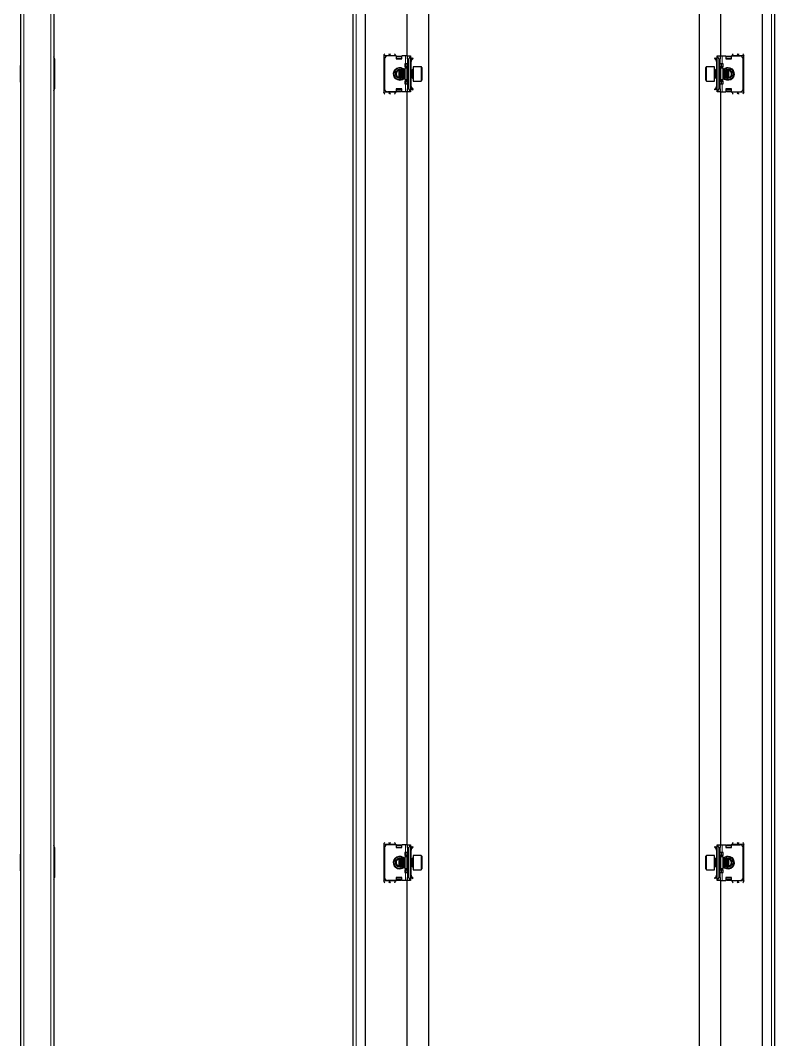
# Model space of a CAD drawing. Header units: millimetres. Extents: x 30 to 1394, y -1119 to 1206.
# Drawn here: x 868 to 1394, y -409 to 302 of the extents above; entities that cross this region are included whole.
import ezdxf

# ---------------------------------------------------------------- set-up
doc = ezdxf.new("R2010")
doc.units = ezdxf.units.MM

msp = doc.modelspace()

# ---------------------------------------------------------------- linework, layer by layer
at = {"color": 8, "linetype": 'Continuous', "lineweight": 18}
for p, q in [((870.6, -987.75), (870.6, 967.25)), ((889.4, -987.75), (889.4, 967.25)), ((1102.33, 967.25), (1102.33, -987.75)), ((1392.13, 967.25), (1392.13, -987.75)), ((1121.73, 277.5), (1125.73, 277.5)), ((1125.73, 277.5), (1129.73, 277.5)), ((1136.73, 277.25), (1136.73, 271.75)), ((1357.73, 271.75), (1357.73, 277.25)), ((1364.73, 277.5), (1368.73, 277.5)), ((1372.73, 277.5), (1368.73, 277.5)), ((1133.98, 275.6), (1130.48, 275.6)), ((1137.23, 271.75), (1137.23, 270)), ((1139.23, 275.25), (1138.23, 275.25)), ((1140.23, 275.75), (1140.44, 275.95)), ((1140.23, 275.25), (1140.73, 275.25)), ((1354.23, 275.25), (1353.73, 275.25)), ((1354.23, 275.75), (1354.02, 275.95)), ((1356.23, 275.25), (1355.23, 275.25)), ((1357.23, 270), (1357.23, 271.75)), ((1363.98, 275.6), (1360.48, 275.6)), ((1137.73, 260.75), (1137.73, 268.75)), ((1141.98, 267.52), (1141.98, 267.75)), ((1141.98, 261.75), (1141.98, 267.52)), ((1147.63, 259.75), (1147.63, 269.75)), ((1346.83, 269.75), (1346.83, 269.37)), ((1346.83, 269.37), (1346.83, 259.75)), ((1352.48, 267.75), (1352.48, 261.75)), ((1356.73, 268.75), (1356.73, 260.75)), ((1136.73, 257.75), (1136.73, 252.25)), ((1137.23, 259.5), (1137.23, 257.75)), ((1357.23, 257.75), (1357.23, 259.5)), ((1357.73, 252.25), (1357.73, 257.75)), ((1121.73, 252), (1125.73, 252)), ((1129.73, 252), (1125.73, 252)), ((1130.48, 253.89), (1133.98, 253.89)), ((1138.23, 254.25), (1139.23, 254.25)), ((1140.23, 254.25), (1140.73, 254.25)), ((1140.23, 253.75), (1140.44, 253.54)), ((1354.23, 254.25), (1353.73, 254.25)), ((1354.23, 253.75), (1354.02, 253.54)), ((1355.23, 254.25), (1356.23, 254.25)), ((1360.48, 253.89), (1363.98, 253.89)), ((1368.73, 252), (1364.73, 252)), ((1372.73, 252), (1368.73, 252)), ((1121.73, -272.5), (1125.73, -272.5)), ((1125.73, -272.5), (1129.73, -272.5)), ((1133.98, -274.4), (1130.48, -274.4)), ((1136.73, -272.75), (1136.73, -278.25)), ((1139.23, -274.75), (1138.23, -274.75)), ((1140.23, -274.25), (1140.44, -274.05)), ((1140.23, -274.75), (1140.73, -274.75)), ((1354.23, -274.75), (1353.73, -274.75)), ((1354.23, -274.25), (1354.02, -274.05)), ((1356.23, -274.75), (1355.23, -274.75)), ((1357.73, -278.25), (1357.73, -272.75)), ((1363.98, -274.4), (1360.48, -274.4)), ((1364.73, -272.5), (1368.73, -272.5)), ((1372.73, -272.5), (1368.73, -272.5)), ((1137.23, -278.25), (1137.23, -280)), ((1137.73, -289.25), (1137.73, -281.25)), ((1141.98, -288.25), (1141.98, -282.25)), ((1147.63, -289.87), (1147.63, -280.25)), ((1346.83, -280.25), (1346.83, -290.25)), ((1352.48, -282.25), (1352.48, -288.03)), ((1356.73, -281.25), (1356.73, -289.25)), ((1357.23, -280), (1357.23, -278.25)), ((1137.23, -290.5), (1137.23, -292.25)), ((1147.63, -290.25), (1147.63, -289.87)), ((1352.48, -288.03), (1352.48, -288.25)), ((1357.23, -292.25), (1357.23, -290.5)), ((1121.73, -298), (1125.73, -298)), ((1129.73, -298), (1125.73, -298)), ((1130.48, -296.11), (1133.98, -296.11)), ((1136.73, -292.25), (1136.73, -297.75)), ((1138.23, -295.75), (1139.23, -295.75)), ((1140.23, -295.75), (1140.73, -295.75)), ((1140.23, -296.25), (1140.44, -296.46)), ((1354.23, -295.75), (1353.73, -295.75)), ((1354.23, -296.25), (1354.02, -296.46)), ((1355.23, -295.75), (1356.23, -295.75)), ((1357.73, -297.75), (1357.73, -292.25)), ((1360.48, -296.11), (1363.98, -296.11)), ((1368.73, -298), (1364.73, -298)), ((1372.73, -298), (1368.73, -298))]:
    msp.add_line(p, q, dxfattribs=at)
at = {"color": 7, "linetype": 'Continuous', "lineweight": 25}
for p, q in [((891.5, 967.25), (891.5, -987.75)), ((1100.23, -987.75), (1100.23, 967.25)), ((1108.73, 967.25), (1108.73, -987.75)), ((1385.73, -987.75), (1385.73, 967.25)), ((1394.23, 967.25), (1394.23, -987.75)), ((868.5, -985.65), (868.5, 965.15)), ((1152.73, 934.25), (1152.73, -954.75)), ((1341.73, -954.75), (1341.73, 934.25)), ((1137.73, 827.25), (1137.73, 277.25)), ((1356.73, 277.25), (1356.73, 827.25)), ((1121.73, 277.5), (1121.73, 252)), ((1130.23, 277.25), (1124.23, 277.25)), ((1129.73, 277.5), (1129.73, 277.25)), ((1130.23, 277.25), (1130.23, 275.25)), ((1130.48, 276.87), (1130.98, 277.22)), ((1130.98, 277.22), (1130.98, 276.87)), ((1130.98, 277.22), (1133.48, 277.22)), ((1133.48, 276.87), (1133.48, 277.22)), ((1133.48, 277.22), (1133.98, 276.87)), ((1136.73, 277.25), (1134.23, 277.25)), ((1134.23, 275.25), (1134.23, 277.25)), ((1138.23, 277.25), (1136.73, 277.25)), ((1138.23, 275.25), (1138.23, 277.25)), ((1138.23, 277.25), (1140.23, 277.25)), ((1140.23, 277.25), (1140.23, 276.98)), ((1354.23, 277.25), (1356.23, 277.25)), ((1354.23, 276.98), (1354.23, 277.25)), ((1356.23, 277.25), (1356.23, 275.25)), ((1356.23, 277.25), (1357.73, 277.25)), ((1357.73, 277.25), (1360.23, 277.25)), ((1360.23, 277.25), (1360.23, 275.25)), ((1360.48, 276.87), (1360.98, 277.22)), ((1360.98, 277.22), (1360.98, 276.87)), ((1360.98, 277.22), (1363.48, 277.22)), ((1363.48, 276.87), (1363.48, 277.22)), ((1363.48, 277.22), (1363.98, 276.87)), ((1364.23, 275.25), (1364.23, 277.25)), ((1364.23, 277.25), (1370.23, 277.25)), ((1364.73, 277.25), (1364.73, 277.5)), ((1372.73, 252), (1372.73, 277.5)), ((868.5, 270.53), (868.2, 270.53)), ((868.2, 258.96), (868.2, 270.53)), ((892, 275.25), (892, 254.25)), ((1122.23, 275.25), (1122.23, 254.25)), ((1130.43, 277.13), (1130.23, 277.13)), ((1130.23, 275.25), (1134.23, 275.25)), ((1130.43, 275.25), (1130.43, 277.13)), ((1130.98, 276.87), (1130.48, 276.51)), ((1130.48, 276.51), (1130.48, 276.87)), ((1130.48, 275.6), (1130.48, 276.51)), ((1130.48, 275.25), (1130.48, 275.6)), ((1130.98, 276.87), (1133.48, 276.87)), ((1133.98, 276.51), (1133.48, 276.87)), ((1133.98, 276.87), (1133.98, 276.51)), ((1133.98, 276.51), (1133.98, 275.6)), ((1133.98, 275.6), (1133.98, 275.25)), ((1136.23, 271.75), (1136.23, 269.75)), ((1136.73, 271.75), (1136.23, 271.75)), ((1138.23, 271.75), (1136.73, 271.75)), ((1138.23, 275.25), (1138.23, 254.25)), ((1139.23, 254.25), (1139.23, 275.25)), ((1140.23, 276.98), (1140.23, 252.51)), ((1140.23, 276.16), (1140.44, 275.95)), ((1140.73, 273.5), (1140.23, 273.5)), ((1140.73, 275.25), (1140.73, 274.79)), ((1140.73, 270), (1140.73, 273.5)), ((1140.82, 274.91), (1141.79, 275.89)), ((1141.17, 274.56), (1140.82, 274.91)), ((1141.17, 274.56), (1142.14, 275.53)), ((1141.79, 275.89), (1142.14, 275.53)), ((1352.67, 275.89), (1352.32, 275.53)), ((1353.29, 274.56), (1352.32, 275.53)), ((1353.64, 274.91), (1352.67, 275.89)), ((1353.29, 274.56), (1353.64, 274.91)), ((1353.73, 275.25), (1353.73, 274.85)), ((1353.73, 273.5), (1354.23, 273.5)), ((1353.73, 273.5), (1353.73, 270)), ((1354.02, 275.95), (1354.23, 276.16)), ((1354.23, 252.51), (1354.23, 276.98)), ((1355.23, 275.25), (1355.23, 254.25)), ((1356.23, 254.25), (1356.23, 275.25)), ((1357.73, 271.75), (1356.23, 271.75)), ((1358.23, 271.75), (1357.73, 271.75)), ((1358.23, 269.75), (1358.23, 271.75)), ((1360.23, 275.25), (1364.23, 275.25)), ((1360.98, 276.87), (1360.48, 276.51)), ((1360.48, 276.51), (1360.48, 276.87)), ((1360.48, 275.6), (1360.48, 276.51)), ((1360.48, 275.25), (1360.48, 275.6)), ((1360.98, 276.87), (1363.48, 276.87)), ((1363.98, 276.51), (1363.48, 276.87)), ((1363.98, 276.87), (1363.98, 276.51)), ((1363.98, 276.51), (1363.98, 275.6)), ((1363.98, 275.6), (1363.98, 275.25)), ((1364.03, 277.13), (1364.03, 275.25)), ((1364.23, 277.13), (1364.03, 277.13)), ((1372.23, 254.25), (1372.23, 275.25)), ((1132.78, 267.75), (1132.23, 267.19)), ((1132.23, 267.19), (1132.23, 262.3)), ((1132.84, 267.75), (1132.78, 267.75)), ((1132.78, 267.75), (1132.78, 261.75)), ((1133.23, 267.19), (1132.84, 267.75)), ((1132.84, 267.75), (1132.84, 263.6)), ((1132.84, 263.6), (1132.84, 261.75)), ((1133.62, 267.75), (1133.23, 267.19)), ((1133.23, 267.19), (1133.23, 263.81)), ((1133.23, 263.81), (1133.23, 262.3)), ((1133.84, 267.75), (1133.62, 267.75)), ((1133.62, 267.75), (1133.62, 263.6)), ((1133.62, 263.6), (1133.62, 261.75)), ((1134.23, 267.19), (1133.84, 267.75)), ((1133.84, 267.75), (1133.84, 263.6)), ((1133.84, 263.6), (1133.84, 261.75)), ((1134.06, 267.44), (1134.3, 267.3)), ((1134.62, 267.75), (1134.23, 267.19)), ((1134.23, 267.19), (1134.23, 263.81)), ((1134.23, 263.81), (1134.23, 262.3)), ((1134.84, 267.75), (1134.62, 267.75)), ((1134.62, 267.75), (1134.62, 263.6)), ((1134.62, 263.6), (1134.62, 261.75)), ((1135.23, 267.19), (1134.84, 267.75)), ((1134.84, 267.75), (1134.84, 263.6)), ((1134.84, 263.6), (1134.84, 261.75)), ((1135.62, 267.75), (1135.23, 267.19)), ((1135.23, 267.19), (1135.23, 263.81)), ((1135.23, 263.81), (1135.23, 262.3)), ((1135.84, 267.75), (1135.62, 267.75)), ((1135.62, 267.75), (1135.62, 263.6)), ((1135.62, 263.6), (1135.62, 261.75)), ((1136.23, 267.19), (1135.84, 267.75)), ((1135.84, 267.75), (1135.84, 263.6)), ((1135.84, 263.6), (1135.84, 261.75)), ((1136.23, 270), (1137.23, 270)), ((1136.23, 269.75), (1137.91, 268.78)), ((1137.73, 268.75), (1136.23, 268.75)), ((1136.23, 268.75), (1136.23, 260.75)), ((1137.23, 270), (1137.73, 270)), ((1137.73, 270), (1137.73, 268.88)), ((1140.73, 270), (1140.23, 270)), ((1140.62, 267.75), (1140.23, 267.19)), ((1140.84, 267.75), (1140.62, 267.75)), ((1140.62, 267.75), (1140.62, 263.6)), ((1140.62, 263.6), (1140.62, 261.75)), ((1140.73, 267.75), (1140.73, 270)), ((1141.23, 267.19), (1140.84, 267.75)), ((1140.84, 267.75), (1140.84, 263.6)), ((1140.84, 263.6), (1140.84, 261.75)), ((1141.62, 267.75), (1141.23, 267.19)), ((1141.23, 267.19), (1141.23, 263.81)), ((1141.23, 263.81), (1141.23, 262.3)), ((1141.98, 267.75), (1141.62, 267.75)), ((1141.62, 267.75), (1141.62, 263.6)), ((1141.62, 263.6), (1141.62, 261.75)), ((1147.63, 269.75), (1142.23, 269.75)), ((1142.23, 269.75), (1142.23, 259.75)), ((1148.23, 269.15), (1148.23, 260.35)), ((1346.23, 268.81), (1346.23, 269.15)), ((1346.23, 260.35), (1346.23, 268.81)), ((1352.23, 269.75), (1346.83, 269.75)), ((1352.23, 269.37), (1352.23, 269.75)), ((1352.23, 259.75), (1352.23, 269.37)), ((1352.84, 267.75), (1352.48, 267.75)), ((1353.23, 267.19), (1352.84, 267.75)), ((1352.84, 263.6), (1352.84, 267.75)), ((1352.84, 261.75), (1352.84, 263.6)), ((1353.62, 267.75), (1353.23, 267.19)), ((1353.23, 263.81), (1353.23, 267.19)), ((1353.23, 262.3), (1353.23, 263.81)), ((1353.84, 267.75), (1353.62, 267.75)), ((1353.62, 263.6), (1353.62, 267.75)), ((1353.62, 261.75), (1353.62, 263.6)), ((1354.23, 270), (1353.73, 270)), ((1353.73, 270), (1353.73, 267.75)), ((1354.23, 267.19), (1353.84, 267.75)), ((1353.84, 263.6), (1353.84, 267.75)), ((1353.84, 261.75), (1353.84, 263.6)), ((1356.55, 268.78), (1358.23, 269.75)), ((1356.73, 268.88), (1356.73, 270)), ((1356.73, 270), (1357.23, 270)), ((1358.23, 268.75), (1356.73, 268.75)), ((1357.23, 270), (1358.23, 270)), ((1358.23, 260.75), (1358.23, 268.75)), ((1358.62, 267.75), (1358.23, 267.19)), ((1358.84, 267.75), (1358.62, 267.75)), ((1358.62, 263.6), (1358.62, 267.75)), ((1358.62, 261.75), (1358.62, 263.6)), ((1359.23, 267.19), (1358.84, 267.75)), ((1358.84, 263.6), (1358.84, 267.75)), ((1358.84, 261.75), (1358.84, 263.6)), ((1359.62, 267.75), (1359.23, 267.19)), ((1359.23, 263.81), (1359.23, 267.19)), ((1359.23, 262.3), (1359.23, 263.81)), ((1359.84, 267.75), (1359.62, 267.75)), ((1359.62, 263.6), (1359.62, 267.75)), ((1359.62, 261.75), (1359.62, 263.6)), ((1360.23, 267.19), (1359.84, 267.75)), ((1359.84, 263.6), (1359.84, 267.75)), ((1359.84, 261.75), (1359.84, 263.6)), ((1360.15, 267.3), (1360.4, 267.44)), ((1360.62, 267.75), (1360.23, 267.19)), ((1360.23, 263.81), (1360.23, 267.19)), ((1360.23, 262.3), (1360.23, 263.81)), ((1360.84, 267.75), (1360.62, 267.75)), ((1360.62, 263.6), (1360.62, 267.75)), ((1360.62, 261.75), (1360.62, 263.6)), ((1361.23, 267.19), (1360.84, 267.75)), ((1360.84, 263.6), (1360.84, 267.75)), ((1360.84, 261.75), (1360.84, 263.6)), ((1361.62, 267.75), (1361.23, 267.19)), ((1361.23, 263.81), (1361.23, 267.19)), ((1361.23, 262.3), (1361.23, 263.81)), ((1361.67, 267.75), (1361.62, 267.75)), ((1361.62, 263.6), (1361.62, 267.75)), ((1361.62, 261.75), (1361.62, 263.6)), ((1362.23, 267.19), (1361.67, 267.75)), ((1361.67, 267.52), (1361.67, 267.75)), ((1361.67, 261.75), (1361.67, 267.52)), ((1362.23, 267.01), (1362.23, 267.19)), ((1362.23, 262.3), (1362.23, 267.01)), ((868.2, 258.96), (868.5, 258.96)), ((1131.71, 262.18), (1132.54, 261.99)), ((1132.23, 262.3), (1132.78, 261.75)), ((1132.78, 261.75), (1132.84, 261.75)), ((1132.84, 261.75), (1133.23, 262.3)), ((1133.02, 262), (1133.39, 262.07)), ((1133.23, 262.3), (1133.62, 261.75)), ((1133.62, 261.75), (1133.84, 261.75)), ((1133.84, 261.75), (1134.23, 262.3)), ((1134.3, 262.19), (1134.06, 262.06)), ((1134.23, 262.3), (1134.62, 261.75)), ((1134.62, 261.75), (1134.84, 261.75)), ((1134.84, 261.75), (1135.23, 262.3)), ((1135.23, 262.3), (1135.62, 261.75)), ((1135.62, 261.75), (1135.84, 261.75)), ((1135.84, 261.75), (1136.23, 262.3)), ((1136.23, 260.75), (1137.73, 260.75)), ((1137.91, 260.71), (1136.23, 259.75)), ((1136.23, 259.75), (1136.23, 257.75)), ((1137.23, 259.5), (1136.23, 259.5)), ((1136.23, 257.75), (1136.73, 257.75)), ((1136.73, 257.75), (1138.23, 257.75)), ((1137.73, 259.5), (1137.23, 259.5)), ((1137.73, 260.61), (1137.73, 259.5)), ((1140.23, 262.3), (1140.62, 261.75)), ((1140.23, 259.5), (1140.73, 259.5)), ((1140.73, 256), (1140.23, 256)), ((1140.62, 261.75), (1140.84, 261.75)), ((1140.73, 259.5), (1140.73, 261.75)), ((1140.73, 256), (1140.73, 259.5)), ((1140.84, 261.75), (1141.23, 262.3)), ((1141.23, 262.3), (1141.62, 261.75)), ((1141.62, 261.75), (1141.98, 261.75)), ((1142.23, 259.75), (1147.63, 259.75)), ((1346.83, 259.75), (1352.23, 259.75)), ((1352.48, 261.75), (1352.84, 261.75)), ((1352.84, 261.75), (1353.23, 262.3)), ((1353.23, 262.3), (1353.62, 261.75)), ((1353.62, 261.75), (1353.84, 261.75)), ((1353.73, 261.75), (1353.73, 259.5)), ((1353.73, 259.5), (1354.23, 259.5)), ((1353.73, 259.5), (1353.73, 256)), ((1353.73, 256), (1354.23, 256)), ((1353.84, 261.75), (1354.23, 262.3)), ((1356.23, 257.75), (1357.73, 257.75)), ((1358.23, 259.75), (1356.55, 260.71)), ((1356.73, 260.75), (1358.23, 260.75)), ((1356.73, 259.5), (1356.73, 260.61)), ((1357.23, 259.5), (1356.73, 259.5)), ((1358.23, 259.5), (1357.23, 259.5)), ((1357.73, 257.75), (1358.23, 257.75)), ((1358.23, 262.3), (1358.62, 261.75)), ((1358.23, 257.75), (1358.23, 259.75)), ((1358.62, 261.75), (1358.84, 261.75)), ((1358.84, 261.75), (1359.23, 262.3)), ((1359.23, 262.3), (1359.62, 261.75)), ((1359.62, 261.75), (1359.84, 261.75)), ((1359.84, 261.75), (1360.23, 262.3)), ((1360.4, 262.06), (1360.15, 262.19)), ((1360.23, 262.3), (1360.62, 261.75)), ((1360.62, 261.75), (1360.84, 261.75)), ((1360.84, 261.75), (1361.23, 262.3)), ((1361.07, 262.07), (1361.44, 262)), ((1361.23, 262.3), (1361.62, 261.75)), ((1361.62, 261.75), (1361.67, 261.75)), ((1361.67, 261.75), (1362.23, 262.3)), ((1361.92, 261.99), (1362.75, 262.18)), ((1130.23, 252.25), (1124.23, 252.25)), ((1129.73, 252.25), (1129.73, 252)), ((1134.23, 254.25), (1130.23, 254.25)), ((1130.23, 254.25), (1130.23, 252.25)), ((1130.23, 252.36), (1130.43, 252.36)), ((1130.43, 252.36), (1130.43, 254.25)), ((1130.48, 253.89), (1130.48, 254.25)), ((1130.48, 252.98), (1130.48, 253.89)), ((1130.48, 252.98), (1130.98, 252.63)), ((1130.48, 252.63), (1130.48, 252.98)), ((1130.98, 252.27), (1130.48, 252.63)), ((1133.48, 252.63), (1130.98, 252.63)), ((1130.98, 252.63), (1130.98, 252.27)), ((1133.48, 252.27), (1130.98, 252.27)), ((1133.48, 252.63), (1133.98, 252.98)), ((1133.48, 252.27), (1133.48, 252.63)), ((1133.98, 252.63), (1133.48, 252.27)), ((1133.98, 254.25), (1133.98, 253.89)), ((1133.98, 253.89), (1133.98, 252.98)), ((1133.98, 252.98), (1133.98, 252.63)), ((1134.23, 252.25), (1134.23, 254.25)), ((1136.73, 252.25), (1134.23, 252.25)), ((1138.23, 252.25), (1136.73, 252.25)), ((1137.73, 252.25), (1137.73, -272.75)), ((1138.23, 252.25), (1138.23, 254.25)), ((1140.23, 252.25), (1138.23, 252.25)), ((1140.44, 253.54), (1140.23, 253.33)), ((1140.23, 252.51), (1140.23, 252.25)), ((1140.73, 254.25), (1140.73, 254.64)), ((1141.17, 254.94), (1140.82, 254.58)), ((1140.82, 254.58), (1141.79, 253.61)), ((1141.17, 254.94), (1142.14, 253.96)), ((1141.79, 253.61), (1142.14, 253.96)), ((1353.29, 254.94), (1352.32, 253.96)), ((1352.67, 253.61), (1352.32, 253.96)), ((1353.64, 254.58), (1352.67, 253.61)), ((1353.29, 254.94), (1353.64, 254.58)), ((1353.73, 254.25), (1353.73, 254.71)), ((1354.23, 253.33), (1354.02, 253.54)), ((1354.23, 252.25), (1354.23, 252.51)), ((1356.23, 252.25), (1354.23, 252.25)), ((1356.23, 254.25), (1356.23, 252.25)), ((1356.23, 252.25), (1357.73, 252.25)), ((1356.73, -272.75), (1356.73, 252.25)), ((1357.73, 252.25), (1360.23, 252.25)), ((1364.23, 254.25), (1360.23, 254.25)), ((1360.23, 254.25), (1360.23, 252.25)), ((1360.48, 253.89), (1360.48, 254.25)), ((1360.48, 252.98), (1360.48, 253.89)), ((1360.48, 252.98), (1360.98, 252.63)), ((1360.48, 252.63), (1360.48, 252.98)), ((1360.98, 252.27), (1360.48, 252.63)), ((1363.48, 252.63), (1360.98, 252.63)), ((1360.98, 252.63), (1360.98, 252.27)), ((1363.48, 252.27), (1360.98, 252.27)), ((1363.48, 252.63), (1363.98, 252.98)), ((1363.48, 252.27), (1363.48, 252.63)), ((1363.98, 252.63), (1363.48, 252.27)), ((1363.98, 254.25), (1363.98, 253.89)), ((1363.98, 253.89), (1363.98, 252.98)), ((1363.98, 252.98), (1363.98, 252.63)), ((1364.03, 254.25), (1364.03, 252.36)), ((1364.03, 252.36), (1364.23, 252.36)), ((1364.23, 252.25), (1364.23, 254.25)), ((1364.23, 252.25), (1370.23, 252.25)), ((1364.73, 252), (1364.73, 252.25)), ((892, -274.75), (892, -295.75)), ((1121.73, -272.5), (1121.73, -298)), ((1122.23, -274.75), (1122.23, -295.75)), ((1130.23, -272.75), (1124.23, -272.75)), ((1129.73, -272.5), (1129.73, -272.75)), ((1130.23, -272.75), (1130.23, -274.75)), ((1130.43, -272.87), (1130.23, -272.87)), ((1130.23, -274.75), (1134.23, -274.75)), ((1130.43, -274.75), (1130.43, -272.87)), ((1130.48, -273.13), (1130.98, -272.78)), ((1130.98, -273.13), (1130.48, -273.49)), ((1130.48, -273.49), (1130.48, -273.13)), ((1130.48, -274.4), (1130.48, -273.49)), ((1130.48, -274.75), (1130.48, -274.4)), ((1130.98, -272.78), (1130.98, -273.13)), ((1130.98, -272.78), (1133.48, -272.78)), ((1130.98, -273.13), (1133.48, -273.13)), ((1133.48, -273.13), (1133.48, -272.78)), ((1133.48, -272.78), (1133.98, -273.13)), ((1133.98, -273.49), (1133.48, -273.13)), ((1133.98, -273.13), (1133.98, -273.49)), ((1133.98, -273.49), (1133.98, -274.4)), ((1133.98, -274.4), (1133.98, -274.75)), ((1134.23, -274.75), (1134.23, -272.75)), ((1136.73, -272.75), (1134.23, -272.75)), ((1138.23, -272.75), (1136.73, -272.75)), ((1138.23, -272.75), (1140.23, -272.75)), ((1138.23, -274.75), (1138.23, -272.75)), ((1138.23, -274.75), (1138.23, -295.75)), ((1139.23, -295.75), (1139.23, -274.75)), ((1140.23, -272.75), (1140.23, -273.02)), ((1140.23, -273.02), (1140.23, -297.49)), ((1140.23, -273.84), (1140.44, -274.05)), ((1140.73, -276.5), (1140.23, -276.5)), ((1140.73, -274.75), (1140.73, -275.21)), ((1140.73, -280), (1140.73, -276.5)), ((1140.82, -275.09), (1141.79, -274.11)), ((1141.17, -275.44), (1140.82, -275.09)), ((1141.17, -275.44), (1142.14, -274.47)), ((1141.79, -274.11), (1142.14, -274.47)), ((1352.67, -274.11), (1352.32, -274.47)), ((1353.29, -275.44), (1352.32, -274.47)), ((1353.64, -275.09), (1352.67, -274.11)), ((1353.29, -275.44), (1353.64, -275.09)), ((1353.73, -274.75), (1353.73, -275.15)), ((1353.73, -276.5), (1354.23, -276.5)), ((1353.73, -276.5), (1353.73, -280)), ((1354.02, -274.05), (1354.23, -273.84)), ((1354.23, -272.75), (1356.23, -272.75)), ((1354.23, -273.02), (1354.23, -272.75)), ((1354.23, -297.49), (1354.23, -273.02)), ((1355.23, -274.75), (1355.23, -295.75)), ((1356.23, -272.75), (1356.23, -274.75)), ((1356.23, -272.75), (1357.73, -272.75)), ((1356.23, -295.75), (1356.23, -274.75)), ((1357.73, -272.75), (1360.23, -272.75)), ((1360.23, -272.75), (1360.23, -274.75)), ((1360.23, -274.75), (1364.23, -274.75)), ((1360.48, -273.13), (1360.98, -272.78)), ((1360.98, -273.13), (1360.48, -273.49)), ((1360.48, -273.49), (1360.48, -273.13)), ((1360.48, -274.4), (1360.48, -273.49)), ((1360.48, -274.75), (1360.48, -274.4)), ((1360.98, -272.78), (1360.98, -273.13)), ((1360.98, -272.78), (1363.48, -272.78)), ((1360.98, -273.13), (1363.48, -273.13)), ((1363.48, -273.13), (1363.48, -272.78)), ((1363.48, -272.78), (1363.98, -273.13)), ((1363.98, -273.49), (1363.48, -273.13)), ((1363.98, -273.13), (1363.98, -273.49)), ((1363.98, -273.49), (1363.98, -274.4)), ((1363.98, -274.4), (1363.98, -274.75)), ((1364.03, -272.87), (1364.03, -274.75)), ((1364.23, -272.87), (1364.03, -272.87)), ((1364.23, -272.75), (1370.23, -272.75)), ((1364.23, -274.75), (1364.23, -272.75)), ((1364.73, -272.75), (1364.73, -272.5)), ((1372.23, -295.75), (1372.23, -274.75)), ((1372.73, -298), (1372.73, -272.5)), ((868.5, -279.47), (868.2, -279.47)), ((868.2, -287.4), (868.2, -279.47)), ((1132.54, -282.5), (1131.71, -282.69)), ((1132.78, -282.25), (1132.23, -282.81)), ((1132.23, -282.81), (1132.23, -287.51)), ((1132.84, -282.25), (1132.78, -282.25)), ((1132.78, -282.25), (1132.78, -288.03)), ((1133.23, -282.81), (1132.84, -282.25)), ((1132.84, -282.25), (1132.84, -284.11)), ((1132.84, -284.11), (1132.84, -288.25)), ((1133.39, -282.58), (1133.02, -282.51)), ((1133.62, -282.25), (1133.23, -282.81)), ((1133.23, -282.81), (1133.23, -284.32)), ((1133.84, -282.25), (1133.62, -282.25)), ((1133.62, -282.25), (1133.62, -284.11)), ((1133.62, -284.11), (1133.62, -288.25)), ((1134.23, -282.81), (1133.84, -282.25)), ((1133.84, -282.25), (1133.84, -284.11)), ((1133.84, -284.11), (1133.84, -288.25)), ((1134.06, -282.56), (1134.3, -282.7)), ((1134.62, -282.25), (1134.23, -282.81)), ((1134.23, -282.81), (1134.23, -284.32)), ((1134.84, -282.25), (1134.62, -282.25)), ((1134.62, -282.25), (1134.62, -284.11)), ((1134.62, -284.11), (1134.62, -288.25)), ((1135.23, -282.81), (1134.84, -282.25)), ((1134.84, -282.25), (1134.84, -284.11)), ((1134.84, -284.11), (1134.84, -288.25)), ((1135.62, -282.25), (1135.23, -282.81)), ((1135.23, -282.81), (1135.23, -284.32)), ((1135.84, -282.25), (1135.62, -282.25)), ((1135.62, -282.25), (1135.62, -284.11)), ((1135.62, -284.11), (1135.62, -288.25)), ((1136.23, -282.81), (1135.84, -282.25)), ((1135.84, -282.25), (1135.84, -284.11)), ((1135.84, -284.11), (1135.84, -288.25)), ((1136.23, -278.25), (1136.23, -280.25)), ((1136.73, -278.25), (1136.23, -278.25)), ((1136.23, -280), (1137.23, -280)), ((1136.23, -280.25), (1137.91, -281.22)), ((1137.73, -281.25), (1136.23, -281.25)), ((1136.23, -281.25), (1136.23, -289.25)), ((1138.23, -278.25), (1136.73, -278.25)), ((1137.23, -280), (1137.73, -280)), ((1137.73, -280), (1137.73, -281.12)), ((1140.73, -280), (1140.23, -280)), ((1140.62, -282.25), (1140.23, -282.81)), ((1140.84, -282.25), (1140.62, -282.25)), ((1140.62, -282.25), (1140.62, -284.11)), ((1140.62, -284.11), (1140.62, -288.25)), ((1140.73, -282.25), (1140.73, -280)), ((1141.23, -282.81), (1140.84, -282.25)), ((1140.84, -282.25), (1140.84, -284.11)), ((1140.84, -284.11), (1140.84, -288.25)), ((1141.62, -282.25), (1141.23, -282.81)), ((1141.23, -282.81), (1141.23, -284.32)), ((1141.98, -282.25), (1141.62, -282.25)), ((1141.62, -282.25), (1141.62, -284.11)), ((1141.62, -284.11), (1141.62, -288.25)), ((1147.63, -280.25), (1142.23, -280.25)), ((1142.23, -280.25), (1142.23, -289.87)), ((1148.23, -280.85), (1148.23, -289.32)), ((1346.23, -289.65), (1346.23, -280.85)), ((1352.23, -280.25), (1346.83, -280.25)), ((1352.23, -290.25), (1352.23, -280.25)), ((1352.84, -282.25), (1352.48, -282.25)), ((1353.23, -282.81), (1352.84, -282.25)), ((1352.84, -284.11), (1352.84, -282.25)), ((1352.84, -288.25), (1352.84, -284.11)), ((1353.62, -282.25), (1353.23, -282.81)), ((1353.23, -284.32), (1353.23, -282.81)), ((1353.84, -282.25), (1353.62, -282.25)), ((1353.62, -284.11), (1353.62, -282.25)), ((1353.62, -288.25), (1353.62, -284.11)), ((1354.23, -280), (1353.73, -280)), ((1353.73, -280), (1353.73, -282.25)), ((1354.23, -282.81), (1353.84, -282.25)), ((1353.84, -284.11), (1353.84, -282.25)), ((1353.84, -288.25), (1353.84, -284.11)), ((1357.73, -278.25), (1356.23, -278.25)), ((1356.55, -281.22), (1358.23, -280.25)), ((1356.73, -281.12), (1356.73, -280)), ((1356.73, -280), (1357.23, -280)), ((1358.23, -281.25), (1356.73, -281.25)), ((1357.23, -280), (1358.23, -280)), ((1358.23, -278.25), (1357.73, -278.25)), ((1358.23, -280.25), (1358.23, -278.25)), ((1358.23, -289.25), (1358.23, -281.25)), ((1358.62, -282.25), (1358.23, -282.81)), ((1358.84, -282.25), (1358.62, -282.25)), ((1358.62, -284.11), (1358.62, -282.25)), ((1358.62, -288.25), (1358.62, -284.11)), ((1359.23, -282.81), (1358.84, -282.25)), ((1358.84, -284.11), (1358.84, -282.25)), ((1358.84, -288.25), (1358.84, -284.11)), ((1359.62, -282.25), (1359.23, -282.81)), ((1359.23, -284.32), (1359.23, -282.81)), ((1359.84, -282.25), (1359.62, -282.25)), ((1359.62, -284.11), (1359.62, -282.25)), ((1359.62, -288.25), (1359.62, -284.11)), ((1360.23, -282.81), (1359.84, -282.25)), ((1359.84, -284.11), (1359.84, -282.25)), ((1359.84, -288.25), (1359.84, -284.11)), ((1360.15, -282.7), (1360.4, -282.56)), ((1360.62, -282.25), (1360.23, -282.81)), ((1360.23, -284.32), (1360.23, -282.81)), ((1360.84, -282.25), (1360.62, -282.25)), ((1360.62, -284.11), (1360.62, -282.25)), ((1360.62, -288.25), (1360.62, -284.11)), ((1361.23, -282.81), (1360.84, -282.25)), ((1360.84, -284.11), (1360.84, -282.25)), ((1360.84, -288.25), (1360.84, -284.11)), ((1361.44, -282.51), (1361.07, -282.58)), ((1361.62, -282.25), (1361.23, -282.81)), ((1361.23, -284.32), (1361.23, -282.81)), ((1361.67, -282.25), (1361.62, -282.25)), ((1361.62, -284.11), (1361.62, -282.25)), ((1361.62, -288.25), (1361.62, -284.11)), ((1362.23, -282.81), (1361.67, -282.25)), ((1361.67, -288.25), (1361.67, -282.25)), ((1362.75, -282.69), (1361.92, -282.5)), ((1362.23, -287.7), (1362.23, -282.81)), ((868.2, -291.04), (868.2, -287.4)), ((868.2, -291.04), (868.5, -291.04)), ((1132.23, -287.51), (1132.23, -287.7)), ((1132.23, -287.7), (1132.78, -288.25)), ((1132.78, -288.03), (1132.78, -288.25)), ((1132.78, -288.25), (1132.84, -288.25)), ((1132.84, -288.25), (1133.23, -287.7)), ((1133.23, -284.32), (1133.23, -287.7)), ((1133.23, -287.7), (1133.62, -288.25)), ((1133.62, -288.25), (1133.84, -288.25)), ((1133.84, -288.25), (1134.23, -287.7)), ((1134.3, -287.81), (1134.06, -287.94)), ((1134.23, -284.32), (1134.23, -287.7)), ((1134.23, -287.7), (1134.62, -288.25)), ((1134.62, -288.25), (1134.84, -288.25)), ((1134.84, -288.25), (1135.23, -287.7)), ((1135.23, -284.32), (1135.23, -287.7)), ((1135.23, -287.7), (1135.62, -288.25)), ((1135.62, -288.25), (1135.84, -288.25)), ((1135.84, -288.25), (1136.23, -287.7)), ((1136.23, -289.25), (1137.73, -289.25)), ((1137.91, -289.29), (1136.23, -290.25)), ((1136.23, -290.25), (1136.23, -292.25)), ((1137.23, -290.5), (1136.23, -290.5)), ((1137.73, -290.5), (1137.23, -290.5)), ((1137.73, -289.39), (1137.73, -290.5)), ((1140.23, -287.7), (1140.62, -288.25)), ((1140.23, -290.5), (1140.73, -290.5)), ((1140.62, -288.25), (1140.84, -288.25)), ((1140.73, -290.5), (1140.73, -288.25)), ((1140.73, -294), (1140.73, -290.5)), ((1140.84, -288.25), (1141.23, -287.7)), ((1141.23, -284.32), (1141.23, -287.7)), ((1141.23, -287.7), (1141.62, -288.25)), ((1141.62, -288.25), (1141.98, -288.25)), ((1142.23, -289.87), (1142.23, -290.25)), ((1142.23, -290.25), (1147.63, -290.25)), ((1148.23, -289.32), (1148.23, -289.65)), ((1346.83, -290.25), (1352.23, -290.25)), ((1352.48, -288.25), (1352.84, -288.25)), ((1352.84, -288.25), (1353.23, -287.7)), ((1353.23, -287.7), (1353.23, -284.32)), ((1353.23, -287.7), (1353.62, -288.25)), ((1353.62, -288.25), (1353.84, -288.25)), ((1353.73, -288.25), (1353.73, -290.5)), ((1353.73, -290.5), (1353.73, -294)), ((1353.73, -290.5), (1354.23, -290.5)), ((1353.84, -288.25), (1354.23, -287.7)), ((1358.23, -290.25), (1356.55, -289.29)), ((1356.73, -289.25), (1358.23, -289.25)), ((1356.73, -290.5), (1356.73, -289.39)), ((1357.23, -290.5), (1356.73, -290.5)), ((1358.23, -290.5), (1357.23, -290.5)), ((1358.23, -287.7), (1358.62, -288.25)), ((1358.23, -292.25), (1358.23, -290.25)), ((1358.62, -288.25), (1358.84, -288.25)), ((1358.84, -288.25), (1359.23, -287.7)), ((1359.23, -287.7), (1359.23, -284.32)), ((1359.23, -287.7), (1359.62, -288.25)), ((1359.62, -288.25), (1359.84, -288.25)), ((1359.84, -288.25), (1360.23, -287.7)), ((1360.4, -287.94), (1360.15, -287.81)), ((1360.23, -287.7), (1360.23, -284.32)), ((1360.23, -287.7), (1360.62, -288.25)), ((1360.62, -288.25), (1360.84, -288.25)), ((1360.84, -288.25), (1361.23, -287.7)), ((1361.23, -287.7), (1361.23, -284.32)), ((1361.23, -287.7), (1361.62, -288.25)), ((1361.62, -288.25), (1361.67, -288.25)), ((1361.67, -288.25), (1362.23, -287.7)), ((1130.23, -297.75), (1124.23, -297.75)), ((1129.73, -297.75), (1129.73, -298)), ((1134.23, -295.75), (1130.23, -295.75)), ((1130.23, -295.75), (1130.23, -297.75)), ((1130.23, -297.64), (1130.43, -297.64)), ((1130.43, -297.64), (1130.43, -295.75)), ((1130.48, -296.11), (1130.48, -295.75)), ((1130.48, -297.02), (1130.48, -296.11)), ((1130.48, -297.02), (1130.98, -297.37)), ((1130.48, -297.37), (1130.48, -297.02)), ((1130.98, -297.73), (1130.48, -297.37)), ((1133.48, -297.37), (1130.98, -297.37)), ((1130.98, -297.37), (1130.98, -297.73)), ((1133.48, -297.73), (1130.98, -297.73)), ((1133.48, -297.37), (1133.98, -297.02)), ((1133.48, -297.73), (1133.48, -297.37)), ((1133.98, -297.37), (1133.48, -297.73)), ((1133.98, -295.75), (1133.98, -296.11)), ((1133.98, -296.11), (1133.98, -297.02)), ((1133.98, -297.02), (1133.98, -297.37)), ((1134.23, -297.75), (1134.23, -295.75)), ((1136.73, -297.75), (1134.23, -297.75)), ((1136.23, -292.25), (1136.73, -292.25)), ((1136.73, -292.25), (1138.23, -292.25)), ((1138.23, -297.75), (1136.73, -297.75)), ((1137.73, -297.75), (1137.73, -847.75)), ((1138.23, -297.75), (1138.23, -295.75)), ((1140.23, -297.75), (1138.23, -297.75)), ((1140.73, -294), (1140.23, -294)), ((1140.44, -296.46), (1140.23, -296.67)), ((1140.23, -297.49), (1140.23, -297.75)), ((1140.73, -295.75), (1140.73, -295.36)), ((1141.17, -295.06), (1140.82, -295.42)), ((1140.82, -295.42), (1141.79, -296.39)), ((1141.17, -295.06), (1142.14, -296.04)), ((1141.79, -296.39), (1142.14, -296.04)), ((1353.29, -295.06), (1352.32, -296.04)), ((1352.67, -296.39), (1352.32, -296.04)), ((1353.64, -295.42), (1352.67, -296.39)), ((1353.29, -295.06), (1353.64, -295.42)), ((1353.73, -294), (1354.23, -294)), ((1353.73, -295.75), (1353.73, -295.29)), ((1354.23, -296.67), (1354.02, -296.46)), ((1354.23, -297.75), (1354.23, -297.49)), ((1356.23, -297.75), (1354.23, -297.75)), ((1356.23, -292.25), (1357.73, -292.25)), ((1356.23, -295.75), (1356.23, -297.75)), ((1356.23, -297.75), (1357.73, -297.75)), ((1356.73, -847.75), (1356.73, -297.75)), ((1357.73, -292.25), (1358.23, -292.25)), ((1357.73, -297.75), (1360.23, -297.75)), ((1360.23, -295.75), (1360.23, -297.75)), ((1364.23, -295.75), (1360.23, -295.75)), ((1360.48, -296.11), (1360.48, -295.75)), ((1360.48, -297.02), (1360.48, -296.11)), ((1360.48, -297.37), (1360.48, -297.02)), ((1360.48, -297.02), (1360.98, -297.37)), ((1360.98, -297.73), (1360.48, -297.37)), ((1360.98, -297.37), (1360.98, -297.73)), ((1363.48, -297.37), (1360.98, -297.37)), ((1363.48, -297.73), (1360.98, -297.73)), ((1363.48, -297.37), (1363.98, -297.02)), ((1363.48, -297.73), (1363.48, -297.37)), ((1363.98, -297.37), (1363.48, -297.73)), ((1363.98, -295.75), (1363.98, -296.11)), ((1363.98, -296.11), (1363.98, -297.02)), ((1363.98, -297.02), (1363.98, -297.37)), ((1364.03, -295.75), (1364.03, -297.64)), ((1364.03, -297.64), (1364.23, -297.64)), ((1364.23, -297.75), (1364.23, -295.75)), ((1364.23, -297.75), (1370.23, -297.75)), ((1364.73, -298), (1364.73, -297.75))]:
    msp.add_line(p, q, dxfattribs=at)
at = {"color": 7, "linetype": 'Continuous', "lineweight": 25, "flags": 128}
for points in [[(1133.39, 267.42), (1133.26, 267.45), (1133.02, 267.49)], [(1361.44, 267.49), (1361.19, 267.45), (1361.07, 267.42)], [(1133.02, -288), (1133.26, -287.96), (1133.39, -287.93)], [(1361.07, -287.93), (1361.19, -287.96), (1361.44, -288)]]:
    msp.add_lwpolyline(points, dxfattribs=at)
at = {"color": 7, "linetype": 'Continuous', "lineweight": 25}
for centre, radius, start, end in [((1124.23, 275.25), 2, 90, 180), ((1370.23, 275.25), 2, 0, 90), ((890, 275.25), 2, 0, 41.40962), ((1141.23, 275.25), 2, 120, 180), ((1139.73, 275.25), 1, 0, 45), ((1354.73, 275.25), 1, 135, 180), ((1353.23, 275.25), 2, 0, 60), ((1132.73, 264.75), 4, 45.71765, 270), ((1132.73, 264.75), 3, 74.33161, 285.66839), ((1132.73, 264.75), 2.76, 94.01261, 248.2426), ((1132.73, 264.75), 2.45, 101.79772, 258.20228), ((1137.73, 269.25), 0.5, 270, 360), ((1141.98, 268), 0.25, 270, 0), ((1147.63, 269.15), 0.6, 0, 90), ((1346.83, 269.15), 0.6, 90, 180), ((1352.48, 268), 0.25, 180, 270), ((1356.73, 269.25), 0.5, 180, 270), ((1361.73, 264.75), 4, 90, 134.28235), ((1361.73, 264.75), 4, 225.71765, 90), ((1361.73, 264.75), 3, 254.33161, 105.66839), ((1361.73, 264.75), 2.76, 291.7574, 85.98739), ((1361.73, 264.75), 2.45, 21.7574, 78.20228), ((1361.73, 264.75), 2.45, 281.79772, 21.7574), ((1132.73, 264.75), 4, 270, 314.28235), ((1137.73, 260.25), 0.5, 0, 90), ((1141.98, 261.5), 0.25, 360, 90), ((1147.63, 260.35), 0.6, 270, 360), ((1346.83, 260.35), 0.6, 180, 270), ((1352.48, 261.5), 0.25, 90, 180), ((1356.73, 260.25), 0.5, 90, 180), ((890, 254.25), 2, 318.59038, 0), ((1124.23, 254.25), 2, 180, 270), ((1141.23, 254.25), 2, 180, 240), ((1139.73, 254.25), 1, 315, 0), ((1354.73, 254.25), 1, 180, 225), ((1353.23, 254.25), 2, 300, 0), ((1370.23, 254.25), 2, 270, 0), ((890, -274.75), 2, 0, 41.40962), ((1124.23, -274.75), 2, 90, 180), ((1141.23, -274.75), 2, 120, 180), ((1139.73, -274.75), 1, 0, 45), ((1354.73, -274.75), 1, 135, 180), ((1353.23, -274.75), 2, 0, 60), ((1370.23, -274.75), 2, 0, 90), ((1132.73, -285.25), 4, 45.71765, 270), ((1132.73, -285.25), 3, 74.33161, 285.66839), ((1132.73, -285.25), 2.76, 111.7574, 265.98739), ((1132.73, -285.25), 2.45, 101.79772, 201.7574), ((1137.73, -280.75), 0.5, 270, 360), ((1141.98, -282), 0.25, 270, 0), ((1147.63, -280.85), 0.6, 0, 90), ((1346.83, -280.85), 0.6, 90, 180), ((1352.48, -282), 0.25, 180, 270), ((1356.73, -280.75), 0.5, 180, 270), ((1361.73, -285.25), 4, 90, 134.28235), ((1361.73, -285.25), 4, 225.71765, 90), ((1361.73, -285.25), 3, 254.33161, 105.66839), ((1361.73, -285.25), 2.76, 274.01261, 68.2426), ((1361.73, -285.25), 2.45, 281.79772, 78.20228), ((1132.73, -285.25), 2.45, 201.7574, 258.20228), ((1132.73, -285.25), 4, 270, 314.28235), ((1137.73, -289.75), 0.5, 0, 90), ((1141.98, -288.5), 0.25, 360, 90), ((1147.63, -289.65), 0.6, 270, 360), ((1346.83, -289.65), 0.6, 180, 270), ((1352.48, -288.5), 0.25, 90, 180), ((1356.73, -289.75), 0.5, 90, 180), ((890, -295.75), 2, 318.59038, 0), ((1124.23, -295.75), 2, 180, 270), ((1141.23, -295.75), 2, 180, 240), ((1139.73, -295.75), 1, 315, 0), ((1354.73, -295.75), 1, 180, 225), ((1353.23, -295.75), 2, 300, 0), ((1370.23, -295.75), 2, 270, 0)]:
    msp.add_arc(centre, radius, start, end, dxfattribs=at)
at = {"color": 8, "linetype": 'Continuous', "lineweight": 18}
for centre, start, end in [((1132.73, 264.75), 38.94244, 270), ((1361.73, 264.75), 218.94244, 90), ((1361.73, 264.75), 90, 141.05756), ((1132.73, 264.75), 270, 321.05756), ((1132.73, -285.25), 38.94244, 270), ((1361.73, -285.25), 218.94244, 90), ((1361.73, -285.25), 90, 141.05756), ((1132.73, -285.25), 270, 321.05756)]:
    msp.add_arc(centre, 4.5, start, end, dxfattribs=at)
at = {"color": 7, "linetype": 'Continuous', "lineweight": 25}
for points, knots in [([(1121.73, 277.5), (1121.82, 277.74), (1122.02, 278.23), (1122.21, 278.62), (1122.3, 278.82)], [0, 0, 0, 0, 0.502065, 1, 1, 1, 1]), ([(1125.16, 278.81), (1125.24, 278.65), (1125.41, 278.3), (1125.6, 277.82), (1125.71, 277.54), (1125.73, 277.5)], [0, 0, 0, 0, 0.415483, 0.917152, 1, 1, 1, 1]), ([(1125.73, 277.5), (1125.82, 277.74), (1126.02, 278.23), (1126.21, 278.62), (1126.3, 278.82)], [0, 0, 0, 0, 0.502065, 1, 1, 1, 1]), ([(1129.16, 278.81), (1129.24, 278.65), (1129.41, 278.3), (1129.6, 277.82), (1129.71, 277.54), (1129.73, 277.5)], [0, 0, 0, 0, 0.415483, 0.917152, 1, 1, 1, 1]), ([(1364.73, 277.5), (1364.78, 277.62), (1364.87, 277.86), (1365.01, 278.21), (1365.16, 278.54), (1365.25, 278.72), (1365.3, 278.82)], [0, 0, 0, 0, 0.247454, 0.50208, 0.749534, 1, 1, 1, 1]), ([(1368.16, 278.81), (1368.24, 278.65), (1368.41, 278.3), (1368.6, 277.82), (1368.71, 277.54), (1368.73, 277.5)], [0, 0, 0, 0, 0.4154826, 0.9171518, 1, 1, 1, 1]), ([(1368.73, 277.5), (1368.82, 277.74), (1369.02, 278.23), (1369.21, 278.62), (1369.3, 278.82)], [0, 0, 0, 0, 0.502065, 1, 1, 1, 1]), ([(1372.16, 278.81), (1372.24, 278.65), (1372.41, 278.3), (1372.6, 277.82), (1372.71, 277.54), (1372.73, 277.5)], [0, 0, 0, 0, 0.415483, 0.917152, 1, 1, 1, 1]), ([(1140.82, 274.91), (1140.66, 274.72), (1140.36, 274.34), (1140.24, 273.82), (1140.23, 273.54), (1140.23, 273.5)], [0, 0, 0, 0, 0.461863, 0.923726, 1, 1, 1, 1]), ([(1141.17, 274.56), (1141.05, 274.41), (1140.87, 274.18), (1140.75, 273.8), (1140.74, 273.6), (1140.73, 273.5)], [0, 0, 0, 0, 0.485042, 0.738404, 1, 1, 1, 1]), ([(1353.73, 273.5), (1353.71, 273.69), (1353.68, 273.98), (1353.49, 274.33), (1353.36, 274.48), (1353.29, 274.56)], [0, 0, 0, 0, 0.485042, 0.738404, 1, 1, 1, 1]), ([(1354.23, 273.5), (1354.2, 273.74), (1354.15, 274.22), (1353.87, 274.68), (1353.67, 274.88), (1353.64, 274.91)], [0, 0, 0, 0, 0.461863, 0.923726, 1, 1, 1, 1]), ([(1140.23, 256), (1140.25, 255.76), (1140.31, 255.27), (1140.59, 254.81), (1140.79, 254.61), (1140.82, 254.58)], [0, 0, 0, 0, 0.461863, 0.923726, 1, 1, 1, 1]), ([(1140.73, 256), (1140.75, 255.81), (1140.78, 255.52), (1140.97, 255.16), (1141.1, 255.01), (1141.17, 254.94)], [0, 0, 0, 0, 0.485042, 0.738404, 1, 1, 1, 1]), ([(1353.29, 254.94), (1353.41, 255.09), (1353.59, 255.31), (1353.71, 255.69), (1353.72, 255.89), (1353.73, 256)], [0, 0, 0, 0, 0.4850424, 0.7384039, 1, 1, 1, 1]), ([(1353.64, 254.58), (1353.8, 254.77), (1354.1, 255.15), (1354.22, 255.68), (1354.23, 255.96), (1354.23, 256)], [0, 0, 0, 0, 0.461863, 0.923726, 1, 1, 1, 1]), ([(1122.3, 250.68), (1122.22, 250.84), (1122.05, 251.19), (1121.86, 251.68), (1121.74, 251.96), (1121.73, 252)], [0, 0, 0, 0, 0.415483, 0.917152, 1, 1, 1, 1]), ([(1125.73, 252), (1125.63, 251.75), (1125.44, 251.27), (1125.25, 250.87), (1125.16, 250.67)], [0, 0, 0, 0, 0.502065, 1, 1, 1, 1]), ([(1126.3, 250.68), (1126.22, 250.84), (1126.05, 251.19), (1125.86, 251.68), (1125.74, 251.96), (1125.73, 252)], [0, 0, 0, 0, 0.415483, 0.917152, 1, 1, 1, 1]), ([(1129.73, 252), (1129.68, 251.88), (1129.59, 251.64), (1129.44, 251.29), (1129.3, 250.96), (1129.21, 250.77), (1129.16, 250.67)], [0, 0, 0, 0, 0.2474545, 0.5020799, 0.7495343, 1, 1, 1, 1]), ([(1365.3, 250.68), (1365.22, 250.84), (1365.05, 251.19), (1364.86, 251.68), (1364.74, 251.96), (1364.73, 252)], [0, 0, 0, 0, 0.415483, 0.917152, 1, 1, 1, 1]), ([(1368.73, 252), (1368.63, 251.75), (1368.44, 251.27), (1368.25, 250.87), (1368.16, 250.67)], [0, 0, 0, 0, 0.502065, 1, 1, 1, 1]), ([(1369.3, 250.68), (1369.22, 250.84), (1369.05, 251.19), (1368.86, 251.68), (1368.74, 251.96), (1368.73, 252)], [0, 0, 0, 0, 0.415483, 0.917152, 1, 1, 1, 1]), ([(1372.73, 252), (1372.63, 251.75), (1372.44, 251.27), (1372.25, 250.87), (1372.16, 250.67)], [0, 0, 0, 0, 0.502065, 1, 1, 1, 1]), ([(1121.73, -272.5), (1121.82, -272.26), (1122.02, -271.77), (1122.21, -271.38), (1122.3, -271.18)], [0, 0, 0, 0, 0.502065, 1, 1, 1, 1]), ([(1125.16, -271.19), (1125.24, -271.35), (1125.41, -271.7), (1125.6, -272.18), (1125.71, -272.46), (1125.73, -272.5)], [0, 0, 0, 0, 0.415483, 0.917152, 1, 1, 1, 1]), ([(1125.73, -272.5), (1125.82, -272.26), (1126.02, -271.77), (1126.21, -271.38), (1126.3, -271.18)], [0, 0, 0, 0, 0.502065, 1, 1, 1, 1]), ([(1129.16, -271.19), (1129.24, -271.35), (1129.41, -271.7), (1129.6, -272.18), (1129.71, -272.46), (1129.73, -272.5)], [0, 0, 0, 0, 0.415483, 0.917152, 1, 1, 1, 1]), ([(1140.82, -275.09), (1140.66, -275.28), (1140.36, -275.66), (1140.24, -276.18), (1140.23, -276.46), (1140.23, -276.5)], [0, 0, 0, 0, 0.461863, 0.923726, 1, 1, 1, 1]), ([(1141.17, -275.44), (1141.05, -275.59), (1140.87, -275.82), (1140.75, -276.2), (1140.74, -276.4), (1140.73, -276.5)], [0, 0, 0, 0, 0.4850424, 0.7384039, 1, 1, 1, 1]), ([(1353.73, -276.5), (1353.71, -276.31), (1353.68, -276.02), (1353.49, -275.67), (1353.36, -275.52), (1353.29, -275.44)], [0, 0, 0, 0, 0.485042, 0.738404, 1, 1, 1, 1]), ([(1354.23, -276.5), (1354.2, -276.26), (1354.15, -275.78), (1353.87, -275.32), (1353.67, -275.12), (1353.64, -275.09)], [0, 0, 0, 0, 0.461863, 0.923726, 1, 1, 1, 1]), ([(1364.73, -272.5), (1364.78, -272.38), (1364.87, -272.14), (1365.01, -271.79), (1365.16, -271.46), (1365.25, -271.28), (1365.3, -271.18)], [0, 0, 0, 0, 0.2474545, 0.5020799, 0.7495343, 1, 1, 1, 1]), ([(1368.16, -271.19), (1368.24, -271.35), (1368.41, -271.7), (1368.6, -272.18), (1368.71, -272.46), (1368.73, -272.5)], [0, 0, 0, 0, 0.415483, 0.917152, 1, 1, 1, 1]), ([(1368.73, -272.5), (1368.82, -272.26), (1369.02, -271.77), (1369.21, -271.38), (1369.3, -271.18)], [0, 0, 0, 0, 0.502065, 1, 1, 1, 1]), ([(1372.16, -271.19), (1372.24, -271.35), (1372.41, -271.7), (1372.6, -272.18), (1372.71, -272.46), (1372.73, -272.5)], [0, 0, 0, 0, 0.415483, 0.917152, 1, 1, 1, 1]), ([(1122.3, -299.32), (1122.22, -299.16), (1122.05, -298.81), (1121.86, -298.32), (1121.74, -298.04), (1121.73, -298)], [0, 0, 0, 0, 0.415483, 0.917152, 1, 1, 1, 1]), ([(1125.73, -298), (1125.63, -298.25), (1125.44, -298.73), (1125.25, -299.13), (1125.16, -299.33)], [0, 0, 0, 0, 0.502065, 1, 1, 1, 1]), ([(1126.3, -299.32), (1126.22, -299.16), (1126.05, -298.81), (1125.86, -298.32), (1125.74, -298.04), (1125.73, -298)], [0, 0, 0, 0, 0.4154826, 0.9171518, 1, 1, 1, 1]), ([(1129.73, -298), (1129.68, -298.12), (1129.59, -298.36), (1129.44, -298.71), (1129.3, -299.04), (1129.21, -299.23), (1129.16, -299.33)], [0, 0, 0, 0, 0.247454, 0.50208, 0.749534, 1, 1, 1, 1]), ([(1140.23, -294), (1140.25, -294.24), (1140.31, -294.73), (1140.59, -295.19), (1140.79, -295.39), (1140.82, -295.42)], [0, 0, 0, 0, 0.461863, 0.923726, 1, 1, 1, 1]), ([(1140.73, -294), (1140.75, -294.19), (1140.78, -294.48), (1140.97, -294.84), (1141.1, -294.99), (1141.17, -295.06)], [0, 0, 0, 0, 0.485042, 0.738404, 1, 1, 1, 1]), ([(1353.29, -295.06), (1353.41, -294.91), (1353.59, -294.69), (1353.71, -294.31), (1353.72, -294.11), (1353.73, -294)], [0, 0, 0, 0, 0.485042, 0.738404, 1, 1, 1, 1]), ([(1353.64, -295.42), (1353.8, -295.23), (1354.1, -294.85), (1354.22, -294.32), (1354.23, -294.04), (1354.23, -294)], [0, 0, 0, 0, 0.461863, 0.923726, 1, 1, 1, 1]), ([(1365.3, -299.32), (1365.22, -299.16), (1365.05, -298.81), (1364.86, -298.32), (1364.74, -298.04), (1364.73, -298)], [0, 0, 0, 0, 0.415483, 0.917152, 1, 1, 1, 1]), ([(1368.73, -298), (1368.63, -298.25), (1368.44, -298.73), (1368.25, -299.13), (1368.16, -299.33)], [0, 0, 0, 0, 0.5020654, 1, 1, 1, 1]), ([(1369.3, -299.32), (1369.22, -299.16), (1369.05, -298.81), (1368.86, -298.32), (1368.74, -298.04), (1368.73, -298)], [0, 0, 0, 0, 0.415483, 0.917152, 1, 1, 1, 1]), ([(1372.73, -298), (1372.63, -298.25), (1372.44, -298.73), (1372.25, -299.13), (1372.16, -299.33)], [0, 0, 0, 0, 0.502065, 1, 1, 1, 1])]:
    msp.add_open_spline(points, degree=3, knots=knots, dxfattribs=at)

doc.saveas('drawing.dxf')
